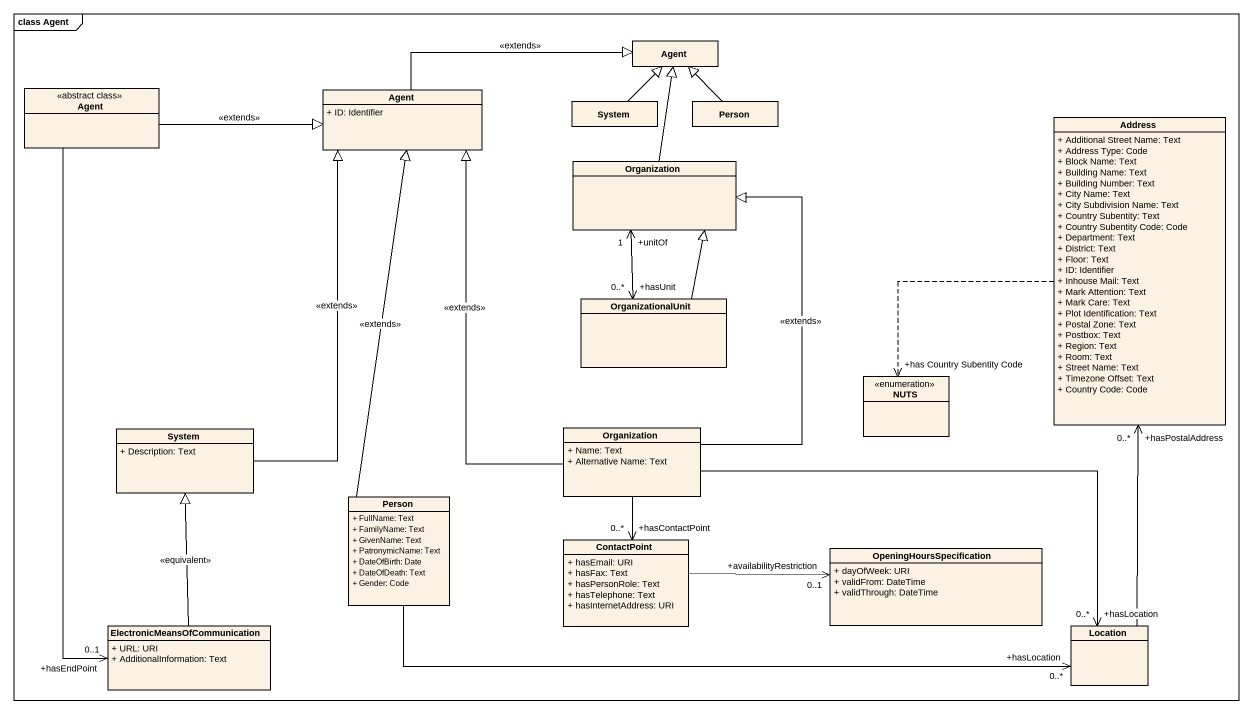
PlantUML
@startuml
mainframe class Agent
hide circle
hide empty members
skinparam classAttributeIconSize 0
class "Agent" as Agent_
class "Agent" as Agent__2 <<abstract class>>
class "Agent" as Agent__3 {
  + ID: Identifier
}
class System
class "Person" as Person_
class Address {
  + Additional Street Name: Text
  + Address Type: Code
  + Block Name: Text
  + Building Name: Text
  + Building Number: Text
  + City Name: Text
  + City Subdivision Name: Text
  + Country Subentity: Text
  + Country Subentity Code: Code
  + Department: Text
  + District: Text
  + Floor: Text
  + ID: Identifier
  + Inhouse Mail: Text
  + Mark Attention: Text
  + Mark Care: Text
  + Plot Identification: Text
  + Postal Zone: Text
  + Postbox: Text
  + Region: Text
  + Room: Text
  + Street Name: Text
  + Timezone Offset: Text
  + Country Code: Code
}
class Organization
class OrganizationalUnit
enum NUTS
class "System" as System_2 {
  + Description: Text
}
class "Organization" as Organization_2 {
  + Name: Text
  + Alternative Name: Text
}
class "Person" as Person__2 {
  + FullName: Text
  + FamilyName: Text
  + GivenName: Text
  + PatronymicName: Text
  + DateOfBirth: Date
  + DateOfDeath: Text
  + Gender: Code
}
class ContactPoint {
  + hasEmail: URI
  + hasFax: Text
  + hasPersonRole: Text
  + hasTelephone: Text
  + hasInternetAddress: URI
}
class OpeningHoursSpecification {
  + dayOfWeek: URI
  + validFrom: DateTime
  + validThrough: DateTime
}
class "ElectronicMeansOfCommunication" as ElectronicMeansOfCommunicati {
  + URL: URI
  + AdditionalInformation: Text
}
class Location
Agent__2 -right-|> Agent__3 : <<extends>>
Agent__2 --> "+hasEndPoint\n0..1" ElectronicMeansOfCommunicati
Agent__3 -right-|> Agent_ : <<extends>>
System -up-|> Agent_
Person_ -up-|> Agent_
Address .left.> "+has Country Subentity Code" NUTS
Organization -up-|> Agent_
Organization "+unitOf\n1" <--> "+hasUnit\n0..*" OrganizationalUnit
OrganizationalUnit -up-|> Organization
System_2 -up-|> Agent__3 : <<extends>>
Organization_2 -up-|> Agent__3 : <<extends>>
Organization_2 -up-|> Organization : <<extends>>
Organization_2 --> "+hasContactPoint\n0..*" ContactPoint
Organization_2 -right-> "+hasLocation\n0..*" Location
Person__2 -up-|> Agent__3 : <<extends>>
Person__2 -right-> "+hasLocation\n0..*" Location
ContactPoint -right-> "+availabilityRestriction\n0..1" OpeningHoursSpecification
ElectronicMeansOfCommunicati -up-|> System_2 : <<equivalent>>
Location -up-> "+hasPostalAddress\n0..*" Address
@enduml
